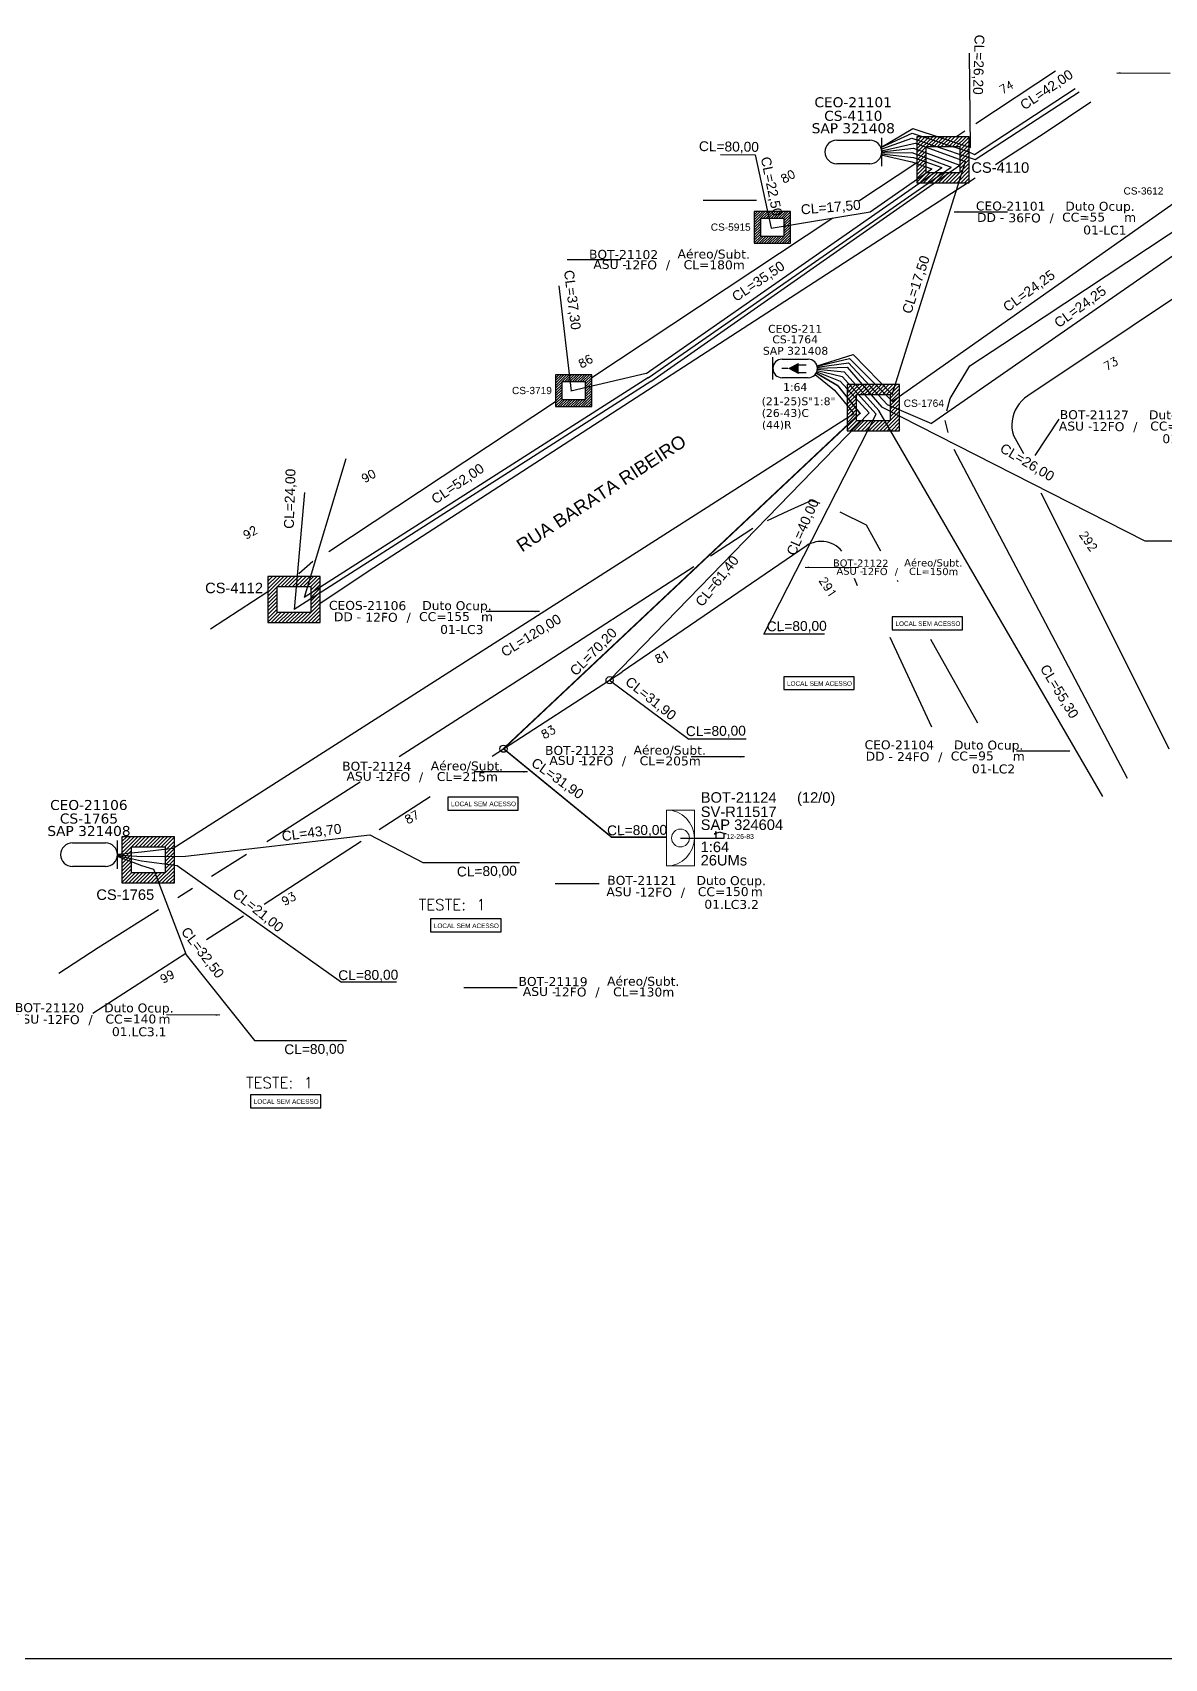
# Model space of a CAD drawing. Extents: x -89 to 1767, y 705 to 1299.
# Drawn here: x 337.9 to 611.7, y 705 to 1098.2 of the extents above; entities that cross this region are included whole.
import ezdxf
from ezdxf.enums import TextEntityAlignment as Align

# ---------------------------------------------------------------- set-up
doc = ezdxf.new("R2010")
doc.units = 0
for name, color, linetype in [('10.0-Cartográfico', 252, 'Continuous'), ('10.1-Caixas Subterrâneas', 5, 'Continuous'), ('10.3-Nome das Ruas', 252, 'Continuous'), ('20.4-CEOS', 1, 'Continuous'), ('20.5-CEO', 1, 'Continuous'), ('CAP a instalar', 1, 'Continuous'), ('label_cabos', 7, 'Continuous'), ('Legenda', 1, 'Continuous'), ('Meio Fio', 7, 'Continuous'), ('METRAGEM', 92, 'Continuous'), ('MUB', 252, 'Continuous'), ('Surveys Casinhas', 7, 'Continuous'), ('surveys legendas', 7, 'Continuous')]:
    doc.layers.add(name, color=color, linetype=linetype)
doc.layers.add("20.0-LEGENDA DOS CDO'S", color=1, linetype='Continuous', lineweight=0)
doc.layers.add('20.1-CDO_INTERIOR', color=1, linetype='Continuous', lineweight=0)
doc.layers.add('DROP DE CLIENTE', color=140, linetype='Continuous', plot=False)
doc.layers.add('EXTRA', color=50, linetype='Continuous', plot=False)
doc.styles.add('ARIAL', font='arial.ttf')
doc.styles.add('ROMANS', font='romans')
doc.styles.add('siredit', font='verdana.ttf')
doc.styles.get("Standard").update_dxf_attribs({"font": 'arial.ttf'})
doc.dimstyles.new('CC', dxfattribs={"dimtxt": 1, "dimasz": 2, "dimexe": 0.18, "dimexo": 0.0625, "dimgap": 0.09, "dimtad": 0, "dimdec": 0, "dimrnd": 1, "dimzin": 0, "dimdsep": 46, "dimtxsty": 'siredit', "dimblk": 'NONE', "dimcen": 0, "dimse1": 1, "dimse2": 1, "dimsd1": 1, "dimsd2": 1, "dimclrt": 7, "dimadec": 0, "dimazin": 0, "dimtfac": 1, "dimtdec": 0, "dimtofl": 0, "dimtmove": 0, "dimatfit": 3, "dimfxl": 0, "dimtolj": 1, "dimtzin": 0, "dimarcsym": 0})

# ---------------------------------------------------------------- blocks, each defined once
blk = doc.blocks.new('DV')
at = {"linetype": 'Continuous'}
blk.add_circle((0, 0), 0.00000275, dxfattribs=at)
blk = doc.blocks.new('*X65')
at = {"color": 0, "linetype": 'Continuous'}
for p, q in [((-1.25, 0.34099), (-0.49099, 1.1)), ((-1.25, 0.517767), (-0.667767, 1.1)), ((-1.25, 0.694544), (-0.844544, 1.1)), ((-1.25, 0.87132), (-1.02132, 1.1)), ((-1.25, 1.048097), (-1.198097, 1.1)), ((-0.789214, 0.625), (-0.314214, 1.1)), ((-0.612437, 0.625), (-0.137437, 1.1)), ((-0.43566, 0.625), (0.03934, 1.1)), ((-0.258883, 0.625), (0.216117, 1.1)), ((-0.082107, 0.625), (0.392893, 1.1)), ((0.09467, 0.625), (0.56967, 1.1)), ((0.271447, 0.625), (0.746447, 1.1)), ((0.448223, 0.625), (0.923223, 1.1)), ((0.625, 0.625), (1.1, 1.1)), ((0.801777, 0.625), (1.25, 1.073223)), ((0.8035, 0.449947), (1.25, 0.896447)), ((-1.25, 0.164214), (-0.8035, 0.610714)), ((-1.25, -0.012563), (-0.8035, 0.433937)), ((-1.25, -0.18934), (-0.8035, 0.25716)), ((-1.25, -0.366117), (-0.8035, 0.080383)), ((0.8035, 0.27317), (1.25, 0.71967)), ((0.8035, 0.096393), (1.25, 0.542893)), ((0.8035, -0.080383), (1.25, 0.366117)), ((0.8035, -0.25716), (1.25, 0.18934)), ((0.8035, -0.433937), (1.25, 0.012563)), ((-1.25, -0.542893), (-0.8035, -0.096393)), ((-1.25, -0.71967), (-0.8035, -0.27317)), ((-1.25, -0.896447), (-0.8035, -0.449947)), ((-1.25, -1.073223), (-0.801777, -0.625)), ((-1.1, -1.1), (-0.625, -0.625)), ((-0.923223, -1.1), (-0.448223, -0.625)), ((-0.746447, -1.1), (-0.271447, -0.625)), ((-0.56967, -1.1), (-0.09467, -0.625)), ((-0.392893, -1.1), (0.082107, -0.625)), ((-0.216117, -1.1), (0.258883, -0.625)), ((-0.03934, -1.1), (0.43566, -0.625)), ((0.137437, -1.1), (0.612437, -0.625)), ((0.314214, -1.1), (0.789214, -0.625)), ((0.49099, -1.1), (1.25, -0.34099)), ((0.667767, -1.1), (1.25, -0.517767)), ((0.8035, -0.610714), (1.25, -0.164214)), ((0.844544, -1.1), (1.25, -0.694544)), ((1.02132, -1.1), (1.25, -0.87132)), ((1.198097, -1.1), (1.25, -1.048097))]:
    blk.add_line(p, q, dxfattribs=at)
blk = doc.blocks.new('MANHOLE_MQ')
at = {"color": 0, "linetype": 'Continuous'}
for p, q in [((0.00000623, 0.00000569), (-0.00000627, 0.00000569)), ((-0.00000627, 0.00000569), (-0.00000627, -0.00000531)), ((0.00000623, -0.00000531), (0.00000623, 0.00000569)), ((-0.00000404, 0.00000331), (0.00000399, 0.00000331)), ((-0.00000404, -0.00000294), (-0.00000404, 0.00000331)), ((0.00000399, 0.00000331), (0.00000399, -0.00000294)), ((0.00000399, -0.00000294), (-0.00000404, -0.00000294)), ((0.00000399, -0.00000294), (0.00000399, -0.00000294)), ((-0.00000627, -0.00000531), (0.00000623, -0.00000531))]:
    blk.add_line(p, q, dxfattribs=at)
at = {"color": 0, "linetype": 'Continuous', "xscale": 5e-06, "yscale": 5e-06, "zscale": 1e-05}
blk.add_blockref('*X65', (-0.00000002, 0.00000019), dxfattribs=at)
blk = doc.blocks.new('*U83')
at = {"layer": '20.4-CEOS', "color": 7, "style": 'siredit'}
for tag, p in [('FIBRAS_SPLITTER', (0, 0)), ('FIBRAS_TOP_C', (0, -4.13)), ('RESERVA_FINAIS', (0, -5.46))]:
    blk.add_attdef(tag, p, '', height=1.01, dxfattribs=at)
for tag, p, flags in [('ID_ATIVIDADE', (0, -6.77), 3), ('FATOR', (0, -8.09), 1), ('QTDE', (0, -9.4), 1), ('FID', (0, -10.71), 1)]:
    blk.add_attdef(tag, p, '', height=1.01, dxfattribs=dict(at, flags=flags))
blk = doc.blocks.new('Teste  FTTH')
at = {"color": 0, "lineweight": 0, "style": 'ROMANS'}
for tag, p in [('TESTE', (-2.302, -0.29)), ('QTDE', (0.212, -0.29))]:
    blk.add_attdef(tag, p, '', height=0.48, dxfattribs=at)
for tag, p, flags in [('FID', (-2.227, -1.253), 1), ('FATOR', (-2.227, -2.028), 3), ('ID_ATIVIDADE', (-2.227, -2.716), 3)]:
    blk.add_attdef(tag, p, '', height=0.48, dxfattribs=dict(at, flags=flags))
blk = doc.blocks.new('LEGENDA DOS CABOS')
at = {"layer": 'EXTRA', "color": 0, "style": 'siredit'}
for tag, p in [('ID', (4.6, 0.97)), ('XX', (9.03, 0.97))]:
    blk.add_attdef(tag, text='', height=0.48, rotation=359.69, dxfattribs=at).set_placement(p, align=Align.MIDDLE_CENTER)
at = {"layer": 'Legenda', "color": 0, "style": 'siredit'}
for tag, p in [('TIPO_CABO', (1.31, 0)), ('CABO', (4.69, -0.05)), ('/', (6.81, -0.05)), ('METROS', (10.03, -0.05))]:
    blk.add_attdef(tag, text='', height=0.8, rotation=359.69, dxfattribs=at).set_placement(p, align=Align.MIDDLE_CENTER)
blk = doc.blocks.new('_None')
blk = doc.blocks.new('Inst CB DT OCUP CFOA-SM-DD-S-36')
at = {"layer": 'label_cabos', "color": 0, "style": 'siredit'}
for tag, flags, p in [('ID_ATIVIDADE', 3, (1.31, 2.67)), ('FATOR', 1, (11.56, 2.55))]:
    blk.add_attdef(tag, text='', height=1, rotation=359.69, dxfattribs=dict(at, flags=flags)).set_placement(p, align=Align.MIDDLE_CENTER)
for tag, p in [('TIPO_CABO', (1.11, 0)), ('DESTINO_CABO', (3.13, 1.26)), ('CABO', (4.69, -0.05)), ('/', (7.71, -0.05)), ('LANCE', (10.41, 0.02)), ('TIPO_CABO', (13.11, 1.24)), ('UND', (16.46, 0)), ('FID', (13.65, -1.41))]:
    blk.add_attdef(tag, text='', height=1, rotation=359.69, dxfattribs=at).set_placement(p, align=Align.MIDDLE_CENTER)
blk.add_attdef('QTDE', (11.93, -0.45), '', height=1, rotation=359.69, dxfattribs=at)
blk = doc.blocks.new('Inst CB DT OCUP CFOA-SM-DD-G-24')
at = {"layer": 'label_cabos', "color": 0, "style": 'siredit'}
for tag, flags, p in [('ID_ATIVIDADE', 3, (1.31, 2.67)), ('FATOR', 1, (11.56, 2.55))]:
    blk.add_attdef(tag, text='', height=1, rotation=359.69, dxfattribs=dict(at, flags=flags)).set_placement(p, align=Align.MIDDLE_CENTER)
for tag, p in [('TIPO_CABO', (1.11, 0)), ('DESTINO_CABO', (3.13, 1.26)), ('CABO', (4.69, -0.05)), ('/', (7.71, -0.05)), ('LANCE', (10.41, 0.02)), ('TIPO_CABO', (13.11, 1.24)), ('UND', (16.46, 0)), ('FID', (13.65, -1.41))]:
    blk.add_attdef(tag, text='', height=1, rotation=359.69, dxfattribs=at).set_placement(p, align=Align.MIDDLE_CENTER)
blk.add_attdef('QTDE', (11.93, -0.45), '', height=1, rotation=359.69, dxfattribs=at)
blk = doc.blocks.new('Inst CB DT OCUP CFOA-SM-ASU-120-S-12')
at = {"layer": 'label_cabos', "color": 0, "style": 'siredit'}
for tag, flags, p in [('ID_ATIVIDADE', 3, (1.31, 2.67)), ('FATOR', 1, (11.56, 2.55))]:
    blk.add_attdef(tag, text='', height=1, rotation=359.69, dxfattribs=dict(at, flags=flags)).set_placement(p, align=Align.MIDDLE_CENTER)
for tag, p in [('TIPO_CABO', (1.26, 0)), ('DESTINO_CABO', (3.13, 1.26)), ('CABO', (4.69, -0.05)), ('/', (7.71, -0.05)), ('LANCE', (10.91, 0)), ('TIPO_CABO', (13.11, 1.24)), ('UND', (15.96, 0)), ('FID', (13.15, -1.41))]:
    blk.add_attdef(tag, text='', height=1, rotation=359.69, dxfattribs=at).set_placement(p, align=Align.MIDDLE_CENTER)
blk.add_attdef('QTDE', (12.43, -0.47), '', height=1, rotation=359.69, dxfattribs=at)
blk = doc.blocks.new('Inst CB DT OCUP CFOA-SM-DD-S-12')
at = {"layer": 'label_cabos', "color": 0, "style": 'siredit'}
for tag, flags, p in [('ID_ATIVIDADE', 3, (1.31, 2.67)), ('FATOR', 1, (11.56, 2.55))]:
    blk.add_attdef(tag, text='', height=1, rotation=359.69, dxfattribs=dict(at, flags=flags)).set_placement(p, align=Align.MIDDLE_CENTER)
for tag, p in [('TIPO_CABO', (1.11, 0)), ('DESTINO_CABO', (3.13, 1.26)), ('CABO', (4.69, -0.05)), ('/', (7.71, -0.05)), ('LANCE', (10.41, 0.02)), ('TIPO_CABO', (13.11, 1.24)), ('UND', (16.46, 0)), ('FID', (13.65, -1.41))]:
    blk.add_attdef(tag, text='', height=1, rotation=359.69, dxfattribs=at).set_placement(p, align=Align.MIDDLE_CENTER)
blk.add_attdef('QTDE', (11.93, -0.45), '', height=1, rotation=359.69, dxfattribs=at)
blk = doc.blocks.new('SURVEY_SURVEY')
for p, q in [((0, 0.0000152), (-0.0000151, 0.0000108)), ((-0.0000151, 0.0000108), (-0.0000104, 0.0000108)), ((-0.0000103, 0), (-0.0000103, 0.0000108)), ((0.0000103, 0), (-0.0000103, 0)), ((0, 0.0000152), (0.0000151, 0.0000108)), ((0.0000101, 0.0000159), (0.0000117, 0.0000159)), ((0.0000101, 0.0000123), (0.0000101, 0.0000159)), ((0.0000151, 0.0000108), (0.0000103, 0.0000108)), ((0.0000103, 0.0000108), (0.0000103, 0)), ((0.0000117, 0.0000159), (0.0000117, 0.0000119))]:
    blk.add_line(p, q)

msp = doc.modelspace()

# ---------------------------------------------------------------- linework, layer by layer
msp.add_lwpolyline([(-89.32, 705.02), (749.25, 705.02), (749.25, 1299.02), (-89.32, 1299.02), (-89.32, 705.02)])
at = {"layer": '10.0-Cartográfico'}
for points in [[(566.07, 1076.2), (585.35, 1088.96)], [(593.96, 1081.32), (582.65, 1073.79), (570.88, 1066.17)], [(561.23, 1073), (563.42, 1074.45)], [(537.8, 1057.5), (551.83, 1066.78)], [(565.95, 1062.98), (419.07, 967.86), (407.18, 959.89)], [(572.66, 1022.84), (622.61, 1055.91)], [(473.18, 1014.75), (531.54, 1053.36)], [(629.13, 1044.06), (578.67, 1010.34), (577.91, 1009.76), (577.2, 1009.15), (576.6, 1008.42), (576.08, 1007.67), (575.63, 1006.89), (575.27, 1006.03), (575.03, 1005.17), (574.86, 1004.27), (574.81, 1003.39), (574.85, 1002.5), (575.01, 1001.61), (575.24, 1000.72), (577.61, 996.38)], [(559.11, 1006.7), (559.89, 1009.72), (564.67, 1017.58), (572.66, 1022.84)], [(409.61, 972.7), (464.43, 1008.97)], [(559.44, 1001.45), (558.72, 1004.41)], [(560.03, 999.04), (560, 999.17)], [(602.82, 917.77), (560.9, 997.39)], [(581.8, 986.92), (604.45, 941.63), (612.8, 924.99)], [(515.68, 980.16), (520.74, 982.57), (526.3, 985.07), (528.36, 984.36)], [(530.59, 983.6), (530.6, 983.6)], [(533.2, 982.3), (539.55, 979.13), (543.07, 972.88)], [(539.55, 979.13), (543.07, 972.88)], [(533.67, 972.81), (533.26, 973.27), (532.79, 973.69), (532.29, 974.06), (531.76, 974.39), (531.17, 974.65), (530.55, 974.87), (529.92, 975.03), (529.3, 975.11), (528.65, 975.13), (528, 975.1), (527.36, 975), (526.74, 974.82), (526.12, 974.62), (525.57, 974.35), (525.02, 974), (480.57, 943.56), (480.44, 943.45), (449.06, 923.09)], [(501.88, 971.67), (512.12, 978.33)], [(402.34, 967.35), (405.75, 970.34)], [(406.22, 970.46), (406.33, 970.53)], [(426.62, 923.09), (458.32, 943.4), (497.91, 969.1)], [(537.5, 964.41), (536.76, 966.13)], [(547.08, 965.76), (547.24, 965.48)], [(547.24, 965.48), (547.24, 965.48)], [(380.92, 953.99), (394.84, 963.05)], [(555.47, 930.23), (545.38, 951.88)], [(545.38, 951.88), (545.38, 951.88)], [(555.11, 951.52), (566.52, 931.29)], [(394.57, 902.57), (395.23, 902.98), (417.15, 917.02)], [(434.06, 913.36), (421.73, 905.36)], [(417.41, 902.56), (393.97, 887.35)], [(381.21, 894.16), (389.68, 899.49)], [(373.04, 889.02), (376.58, 891.25)], [(344.24, 870.77), (353.78, 876.91), (368.41, 886.11)], [(388.93, 884.54), (380.01, 878.76)], [(374.97, 875.51), (352.5, 860.96)]]:
    msp.add_lwpolyline(points, dxfattribs=at)
at = {"layer": '20.1-CDO_INTERIOR', "color": 1, "lineweight": 18}
msp.add_lwpolyline([(498.01, 896.67), (498.02, 910.16), (491.28, 910.17), (491.27, 896.67)], close=True, dxfattribs=at)
msp.add_circle((494.65, 903.42), 2.16, dxfattribs=at)
msp.add_arc((491.27, 903.42), 6.75, 269.9724, 89.9724, dxfattribs=at)
at = {"layer": '20.4-CEOS', "color": 5}
for p, q in [((519.25, 1019.21), (525.54, 1019.21)), ((525.54, 1014.72), (519.25, 1014.72))]:
    msp.add_line(p, q, dxfattribs=at)
for points in [[(517.01, 1014.26), (517.01, 1019.67)], [(520.66, 1016.96), (519.15, 1016.96)], [(523.14, 1017.85), (525.05, 1017.85)], [(523.14, 1015.99), (525.05, 1015.99)]]:
    msp.add_lwpolyline(points, dxfattribs=at)
msp.add_lwpolyline([(520.66, 1016.96, 0, 2.77, 0), (523.26, 1016.96, 2.77, 2.77, 0)], format="xyseb", dxfattribs=at)
for centre, start, end in [((519.25, 1016.96), 90, 270), ((525.54, 1016.96), 270, 90)]:
    msp.add_arc(centre, 2.24, start, end, dxfattribs=at)
at = {"layer": '20.5-CEO', "color": 7}
for p, q in [((532.45, 1072.17), (540.47, 1072.17)), ((540.47, 1066.45), (532.45, 1066.45)), ((347.55, 902.24), (355.57, 902.24)), ((355.57, 896.52), (347.55, 896.52))]:
    msp.add_line(p, q, dxfattribs=at)
for points in [[(543.33, 1065.86), (543.33, 1072.76)], [(358.43, 895.93), (358.43, 902.83)]]:
    msp.add_lwpolyline(points, dxfattribs=at)
for centre, start, end in [((532.45, 1069.31), 90, 270), ((540.47, 1069.31), 270, 90), ((347.55, 899.38), 90, 270), ((355.57, 899.38), 270, 90)]:
    msp.add_arc(centre, 2.86, start, end, dxfattribs=at)
at = {"layer": 'CAP a instalar', "color": 7, "ltscale": 5}
for points in [[(564.83, 1070.36), (564.59, 1093.19)], [(564, 1068.15), (565.95, 1067.49), (591.1, 1083.86)], [(564.43, 1069.32), (565.8, 1068.72), (590.17, 1084.69)], [(543.12, 1070.39), (550.9, 1074.95)], [(543.12, 1070.39), (550.73, 1073.84)], [(550.73, 1073.84), (564.43, 1069.32)], [(550.9, 1074.95), (564.83, 1070.36)], [(543.24, 1070.01), (550.62, 1072.67)], [(543.31, 1069.6), (551.44, 1071.41)], [(543.33, 1069.36), (551.01, 1070.24)], [(550.62, 1072.67), (564, 1068.15)], [(551.01, 1070.24), (562.25, 1066.12)], [(551.44, 1071.41), (563.58, 1066.98)], [(486.86, 1014.69), (560.16, 1065.67)], [(487.5, 1013.77), (562.25, 1066.12)], [(536.44, 1020.3), (545.84, 1010.64), (563.58, 1066.98)], [(543.32, 1069.12), (550.65, 1069.17)], [(550.65, 1069.17), (560.16, 1065.67)], [(527.69, 1017.62), (536.44, 1020.3)], [(486.94, 1014.75), (403.64, 961.54)], [(527.27, 1015.53), (531.91, 1011.68)], [(527.78, 1016.75), (534.23, 1016.13)], [(527.79, 1017.03), (534.97, 1017.24)], [(534.23, 1016.13), (542.66, 1006.77)], [(534.97, 1017.24), (543.36, 1007.63)], [(487.52, 1013.79), (401.21, 958.71)], [(531.91, 1011.68), (536.63, 1006.04)], [(532.33, 1011.28), (532.33, 1011.28)], [(596.86, 913.47), (542.66, 1006.77)], [(635.02, 975.22), (607.1, 975.22), (543.36, 1007.63)], [(371.95, 900.94), (536.63, 1006.04)], [(413.67, 995.12), (403.64, 961.54), (403.64, 961.54)], [(403.67, 987), (401.21, 958.71)], [(364.27, 900.08), (371.95, 900.94)], [(374.91, 899.04), (419.52, 904.17), (432.36, 897.52), (432.36, 897.52), (432.36, 897.52)], [(358.41, 899.05), (364.27, 896.75)], [(358.43, 899.51), (364.27, 900.08)], [(358.43, 899.36), (364.27, 898.97)], [(364.27, 898.97), (374.91, 899.04)], [(364.27, 896.75), (367.19, 895.86)], [(432.36, 897.52), (455.68, 897.52)], [(367.19, 895.86), (375.09, 875.17), (391.64, 854.46)], [(391.64, 854.46), (413.9, 854.46)]]:
    msp.add_lwpolyline(points, dxfattribs=at)
at = {"layer": 'CAP a instalar', "color": 251, "ltscale": 5}
for points in [[(486.36, 1015.72), (486.36, 1015.72), (557.91, 1065.56)], [(504.33, 1068.67), (512.76, 1068.65), (516.62, 1050.92), (540.56, 1054.84)], [(543.24, 1068.61), (550.66, 1066.91)], [(543.29, 1068.85), (551.04, 1067.98)], [(550.66, 1066.91), (555.46, 1065.23)], [(551.04, 1067.98), (557.91, 1065.56)], [(540.56, 1054.84), (555.46, 1065.23)], [(556.77, 1064.76), (556.8, 1064.75)], [(618.19, 1059.83), (545.94, 1008.95)], [(624.5, 1051.58), (555.42, 1003.64)], [(465.24, 1036.95), (468.17, 1011.47)], [(527.73, 1017.48), (535.58, 1019.34)], [(527.76, 1017.28), (535.29, 1018.35)], [(535.29, 1018.35), (544.68, 1008.26)], [(535.58, 1019.34), (545.94, 1008.95)], [(535.58, 1019.34), (535.58, 1019.34)], [(486.36, 1015.72), (468.16, 1011.47)], [(527.63, 1016.14), (533.29, 1013.9)], [(527.73, 1016.45), (533.8, 1015.01)], [(533.8, 1015.01), (541.97, 1005.9)], [(540.27, 1006.26), (533.29, 1013.9)], [(544.68, 1008.26), (555.42, 1003.64)], [(540.27, 1006.26), (477.52, 941.56), (496.65, 927.34)], [(514.83, 952.68), (541.97, 1005.9)], [(529.46, 952.68), (514.83, 952.68)], [(510.55, 927.34), (496.65, 927.34)], [(358.43, 899.2), (364.27, 897.86)], [(364.27, 897.86), (372.93, 896.8)], [(372.93, 896.8), (412.64, 868.57), (412.64, 868.57)], [(425.93, 868.57), (412.64, 868.57)]]:
    msp.add_lwpolyline(points, dxfattribs=at)
at = {"layer": 'CAP a instalar', "color": 5, "ltscale": 5}
msp.add_lwpolyline([(520.46, 1018.58), (520.46, 1018.58)], dxfattribs=at)
at = {"layer": 'CAP a instalar', "color": 1, "ltscale": 5}
msp.add_lwpolyline([(527.48, 1015.84, 0.381, 0.381, 0), (532.73, 1012.79, 0.381, 0.381, 0), (538.08, 1006.12, 0.381, 0.381, 0), (451.84, 925.01, 0.381, 0.381, 0), (478, 903.61, 0.381, 0.381, 0), (491.28, 903.61, 0.381, 0.381, 0)], format="xyseb", dxfattribs=at)
at = {"layer": 'CAP a instalar', "ltscale": 5}
msp.add_lwpolyline([(545.36, 1007.62), (545.36, 1007.62)], dxfattribs=at)
at = {"layer": 'DROP DE CLIENTE'}
msp.add_lwpolyline([(494.65, 903.42), (503.61, 903.42)], dxfattribs=at)
at = {"layer": 'Meio Fio', "color": 3}
for points in [[(562.91, 956.91), (545.87, 956.91), (545.87, 953.76), (562.91, 953.76)], [(536.67, 942.43), (519.63, 942.43), (519.63, 939.29), (536.67, 939.29)], [(455.4, 913.33), (438.36, 913.33), (438.36, 910.18), (455.4, 910.18)], [(451.25, 883.85), (434.21, 883.85), (434.21, 880.7), (451.25, 880.7)], [(407.67, 841.35), (390.63, 841.35), (390.63, 838.2), (407.67, 838.2)]]:
    msp.add_lwpolyline(points, close=True, dxfattribs=at)

# ---------------------------------------------------------------- block references
at = {"color": 0, "lineweight": 0}
ref = msp.add_blockref('Inst CB DT OCUP CFOA-SM-DD-S-36', (567.75, 1053.48), dxfattribs=dict(at, xscale=2.166616672915886, yscale=2.166616672915886, zscale=2.166616672915886))
ref.add_attrib('DESTINO_CABO', 'CEO-21101', dxfattribs={"layer": 'label_cabos', "color": 0, "height": 2.167, "rotation": 359.69, "style": 'siredit'}).set_placement((574.53, 1056.22), align=Align.MIDDLE_CENTER)
ref.add_attrib('TIPO_CABO', 'Duto Ocup.', dxfattribs={"layer": 'label_cabos', "color": 0, "height": 2.167, "rotation": 359.69, "style": 'siredit'}).set_placement((596.15, 1056.18), align=Align.MIDDLE_CENTER)
ref.add_attrib('/', '/', dxfattribs={"layer": 'label_cabos', "color": 0, "height": 2.17, "rotation": 359.69, "style": 'siredit'}).set_placement((584.46, 1053.37), align=Align.MIDDLE_CENTER)
ref.add_attrib('FID', '01-LC1', dxfattribs={"layer": 'label_cabos', "color": 0, "height": 2.167, "rotation": 359.69, "style": 'siredit'}).set_placement((597.32, 1050.42), align=Align.MIDDLE_CENTER)
ref.add_attrib('LANCE', 'CC=', dxfattribs={"layer": 'label_cabos', "color": 0, "height": 2.167, "rotation": 359.69, "style": 'siredit'}).set_placement((590.3, 1053.53), align=Align.MIDDLE_CENTER)
ref.add_attrib('UND', 'm', dxfattribs={"layer": 'label_cabos', "color": 0, "height": 2.17, "rotation": 359.69, "style": 'siredit'}).set_placement((603.42, 1053.48), align=Align.MIDDLE_CENTER)
ref.add_attrib('CABO', '36FO', dxfattribs={"layer": 'label_cabos', "color": 0, "height": 2.167, "rotation": 359.69, "style": 'siredit'}).set_placement((577.9, 1053.37), align=Align.MIDDLE_CENTER)
ref.add_attrib('TIPO_CABO', 'DD - ', dxfattribs={"layer": 'label_cabos', "color": 0, "height": 2.167, "rotation": 359.69, "style": 'siredit'}).set_placement((570.16, 1053.47), align=Align.MIDDLE_CENTER)
ref.add_attrib('QTDE', '55', (593.6, 1052.5), dxfattribs={"layer": 'label_cabos', "color": 0, "height": 2.167, "rotation": 359.69, "style": 'siredit'})
ref = msp.add_blockref('Inst CB DT OCUP CFOA-SM-DD-S-12', (412.18, 956.91), dxfattribs=dict(at, xscale=2.166616672915886, yscale=2.166616672915886, zscale=2.166616672915886))
ref.add_attrib('DESTINO_CABO', 'CEOS-21106', dxfattribs={"layer": 'label_cabos', "color": 0, "height": 2.167, "rotation": 359.69, "style": 'siredit'}).set_placement((418.97, 959.64), align=Align.MIDDLE_CENTER)
ref.add_attrib('TIPO_CABO', 'Duto Ocup.', dxfattribs={"layer": 'label_cabos', "color": 0, "height": 2.167, "rotation": 359.69, "style": 'siredit'}).set_placement((440.58, 959.6), align=Align.MIDDLE_CENTER)
ref.add_attrib('/', '/', dxfattribs={"layer": 'label_cabos', "color": 0, "height": 2.17, "rotation": 359.69, "style": 'siredit'}).set_placement((428.9, 956.79), align=Align.MIDDLE_CENTER)
ref.add_attrib('FID', '01-LC3', dxfattribs={"layer": 'label_cabos', "color": 0, "height": 2.167, "rotation": 359.69, "style": 'siredit'}).set_placement((441.75, 953.84), align=Align.MIDDLE_CENTER)
ref.add_attrib('LANCE', 'CC=', dxfattribs={"layer": 'label_cabos', "color": 0, "height": 2.167, "rotation": 359.69, "style": 'siredit'}).set_placement((434.74, 956.95), align=Align.MIDDLE_CENTER)
ref.add_attrib('UND', 'm', dxfattribs={"layer": 'label_cabos', "color": 0, "height": 2.17, "rotation": 359.69, "style": 'siredit'}).set_placement((447.85, 956.91), align=Align.MIDDLE_CENTER)
ref.add_attrib('CABO', '12FO', dxfattribs={"layer": 'label_cabos', "color": 0, "height": 2.167, "rotation": 359.69, "style": 'siredit'}).set_placement((422.33, 956.79), align=Align.MIDDLE_CENTER)
ref.add_attrib('TIPO_CABO', 'DD - ', dxfattribs={"layer": 'label_cabos', "color": 0, "height": 2.167, "rotation": 359.69, "style": 'siredit'}).set_placement((414.59, 956.9), align=Align.MIDDLE_CENTER)
ref.add_attrib('QTDE', '155', (438.03, 955.92), dxfattribs={"layer": 'label_cabos', "color": 0, "height": 2.167, "rotation": 359.69, "style": 'siredit'})
at = {"layer": '10.0-Cartográfico', "xscale": 317460.3174603175, "yscale": 317460.3174603175, "zscale": 317460.3174603175}
for p in [(477.52, 941.56), (451.84, 925.01)]:
    msp.add_blockref('DV', p, dxfattribs=at)
at = {"layer": '10.1-Caixas Subterrâneas', "color": 30, "rotation": 180.0000000000632}
for p, xscale, yscale, zscale in [((558.15, 1067.61), 1015198.585114788, 1015198.585114788, 1015198.585114788), ((516.87, 1051.22), 699519.7541103048, 699519.7541103048, 699519.7541103048), ((468.79, 1011.72), 699519.7541103048, 699519.7541103048, 699519.7541103048), ((541.28, 1007.69), 1015198.585114788, 1015198.585114788, 1015198.585114788), ((401.16, 961.27), 1015198.585114788, 1015198.585114788, 1015198.585114788), ((365.86, 898.33), 1015198.585114788, 1015198.585114788, 1015198.585114788)]:
    msp.add_blockref('MANHOLE_MQ', p, dxfattribs=dict(at, xscale=xscale, yscale=yscale, zscale=zscale))
at = {"layer": "20.0-LEGENDA DOS CDO'S", "lineweight": 0, "rotation": 0.004078562105398156}
for p, xscale, yscale, zscale in [((444.11, 887.57), 5.557142857142828, 5.557142857142828, 5.557142857142828), ((402.32, 844.52), 5.557142857142829, 5.557142857142829, 5.557142857142829)]:
    msp.add_blockref('Teste  FTTH', p, dxfattribs=dict(at, xscale=xscale, yscale=yscale, zscale=zscale)).add_auto_attribs({'TESTE': 'TESTE:', 'QTDE': '1'})
at = {"layer": '20.4-CEOS', "color": 0, "lineweight": 0}
ref = msp.add_blockref('*U83', (514.3, 1008.07), dxfattribs=dict(at, xscale=1.882116481195028, yscale=1.882116481195028, zscale=1.882116481195028))
ref.add_attrib('FIBRAS_SPLITTER', '(21-25)S"1:8"', (514.3, 1008.07), dxfattribs={"color": 7, "height": 1.9003, "style": 'siredit'})
ref.add_attrib('FIBRAS_TOP_C', '(26-43)C', (514.32, 1005.24), dxfattribs={"color": 7, "height": 1.9, "style": 'siredit'})
ref.add_attrib('RESERVA_FINAIS', '(44)R', (514.36, 1002.39), dxfattribs={"color": 7, "height": 1.9, "style": 'siredit'})
at = {"layer": 'label_cabos', "color": 0, "lineweight": 0}
ref = msp.add_blockref('LEGENDA DOS CABOS', (471.7, 1040.99), dxfattribs=dict(at, xscale=2.166618834961966, yscale=2.166618834961966, zscale=2.166618834961966))
ref.add_attrib('ID', 'BOT-21102', dxfattribs={"color": 0, "height": 2.167, "rotation": 359.69, "style": 'siredit'}).set_placement((480.89, 1044.52), align=Align.MIDDLE_CENTER)
ref.add_attrib('CABO', '12FO', dxfattribs={"color": 0, "height": 2.167, "rotation": 359.69, "style": 'siredit'}).set_placement((485.06, 1042.02), align=Align.MIDDLE_CENTER)
ref.add_attrib('METROS', 'CL=180m', dxfattribs={"color": 0, "height": 2.167, "rotation": 359.69, "style": 'siredit'}).set_placement((502.81, 1042.02), align=Align.MIDDLE_CENTER)
ref.add_attrib('XX', 'Aéreo/Subt.', dxfattribs={"color": 0, "height": 2.1666, "rotation": 359.69, "style": 'siredit'}).set_placement((502.7, 1044.62), align=Align.MIDDLE_CENTER)
ref.add_attrib('/', '/', dxfattribs={"color": 0, "height": 2.17, "rotation": 359.69, "style": 'siredit'}).set_placement((491.62, 1042.02), align=Align.MIDDLE_CENTER)
ref.add_attrib('TIPO_CABO', 'ASU -', dxfattribs={"color": 0, "height": 2.167, "rotation": 359.69, "style": 'siredit'}).set_placement((477.64, 1042.12), align=Align.MIDDLE_CENTER)
ref = msp.add_blockref('Inst CB DT OCUP CFOA-SM-ASU-120-S-12', (587.98, 1003.02), dxfattribs=dict(at, xscale=2.166616672915886, yscale=2.166616672915886, zscale=2.166616672915886))
ref.add_attrib('DESTINO_CABO', 'BOT-21127', dxfattribs={"color": 0, "height": 2.167, "rotation": 359.69, "style": 'siredit'}).set_placement((594.77, 1005.75), align=Align.MIDDLE_CENTER)
ref.add_attrib('CABO', '12FO', dxfattribs={"color": 0, "height": 2.167, "rotation": 359.69, "style": 'siredit'}).set_placement((598.13, 1002.9), align=Align.MIDDLE_CENTER)
ref.add_attrib('TIPO_CABO', 'Duto Ocup.', dxfattribs={"color": 0, "height": 2.167, "rotation": 359.69, "style": 'siredit'}).set_placement((616.38, 1005.71), align=Align.MIDDLE_CENTER)
ref.add_attrib('/', '/', dxfattribs={"color": 0, "height": 2.17, "rotation": 359.69, "style": 'siredit'}).set_placement((604.69, 1002.9), align=Align.MIDDLE_CENTER)
ref.add_attrib('TIPO_CABO', 'ASU - ', dxfattribs={"color": 0, "height": 2.167, "rotation": 359.69, "style": 'siredit'}).set_placement((590.72, 1003.01), align=Align.MIDDLE_CENTER)
ref.add_attrib('FID', '01-LC4', dxfattribs={"color": 0, "height": 2.167, "rotation": 359.69, "style": 'siredit'}).set_placement((616.47, 999.95), align=Align.MIDDLE_CENTER)
ref.add_attrib('LANCE', 'CC=', dxfattribs={"color": 0, "height": 2.167, "rotation": 359.69, "style": 'siredit'}).set_placement((611.62, 1003.02), align=Align.MIDDLE_CENTER)
ref.add_attrib('QTDE', '140', (614.91, 1001.99), dxfattribs={"color": 0, "height": 2.167, "rotation": 359.69, "style": 'siredit'})
ref.add_attrib('UND', 'm', dxfattribs={"color": 0, "height": 2.17, "rotation": 359.69, "style": 'siredit'}).set_placement((622.57, 1003.02), align=Align.MIDDLE_CENTER)
ref = msp.add_blockref('LEGENDA DOS CABOS', (530.87, 967.04), dxfattribs=dict(at, xscale=1.743117940660172, yscale=1.743117940660172, zscale=1.743117940660172))
ref.add_attrib('ID', 'BOT-21122', dxfattribs={"color": 0, "height": 1.743, "rotation": 359.69, "style": 'siredit'}).set_placement((538.26, 969.88), align=Align.MIDDLE_CENTER)
ref.add_attrib('CABO', '12FO', dxfattribs={"color": 0, "height": 1.743, "rotation": 359.69, "style": 'siredit'}).set_placement((541.61, 967.87), align=Align.MIDDLE_CENTER)
ref.add_attrib('METROS', 'CL=150m', dxfattribs={"color": 0, "height": 1.743, "rotation": 359.69, "style": 'siredit'}).set_placement((555.9, 967.87), align=Align.MIDDLE_CENTER)
ref.add_attrib('XX', 'Aéreo/Subt.', dxfattribs={"color": 0, "height": 1.7431, "rotation": 359.69, "style": 'siredit'}).set_placement((555.81, 969.95), align=Align.MIDDLE_CENTER)
ref.add_attrib('/', '/', dxfattribs={"color": 0, "height": 1.74, "rotation": 359.69, "style": 'siredit'}).set_placement((546.89, 967.87), align=Align.MIDDLE_CENTER)
ref.add_attrib('TIPO_CABO', 'ASU -', dxfattribs={"color": 0, "height": 1.743, "rotation": 359.69, "style": 'siredit'}).set_placement((535.65, 967.95), align=Align.MIDDLE_CENTER)
ref = msp.add_blockref('LEGENDA DOS CABOS', (461.06, 921.04), dxfattribs=dict(at, xscale=2.166618834961966, yscale=2.166618834961966, zscale=2.166618834961966))
ref.add_attrib('ID', 'BOT-21123', dxfattribs={"color": 0, "height": 2.167, "rotation": 359.69, "style": 'siredit'}).set_placement((470.25, 924.57), align=Align.MIDDLE_CENTER)
ref.add_attrib('CABO', '12FO', dxfattribs={"color": 0, "height": 2.167, "rotation": 359.69, "style": 'siredit'}).set_placement((474.41, 922.07), align=Align.MIDDLE_CENTER)
ref.add_attrib('METROS', 'CL=205m', dxfattribs={"color": 0, "height": 2.167, "rotation": 359.69, "style": 'siredit'}).set_placement((492.17, 922.07), align=Align.MIDDLE_CENTER)
ref.add_attrib('XX', 'Aéreo/Subt.', dxfattribs={"color": 0, "height": 2.1666, "rotation": 359.69, "style": 'siredit'}).set_placement((492.06, 924.66), align=Align.MIDDLE_CENTER)
ref.add_attrib('/', '/', dxfattribs={"color": 0, "height": 2.17, "rotation": 359.69, "style": 'siredit'}).set_placement((480.97, 922.07), align=Align.MIDDLE_CENTER)
ref.add_attrib('TIPO_CABO', 'ASU -', dxfattribs={"color": 0, "height": 2.167, "rotation": 359.69, "style": 'siredit'}).set_placement((467, 922.17), align=Align.MIDDLE_CENTER)
ref = msp.add_blockref('Inst CB DT OCUP CFOA-SM-DD-G-24', (540.81, 923.19), dxfattribs=dict(at, xscale=2.166616672915886, yscale=2.166616672915886, zscale=2.166616672915886))
ref.add_attrib('DESTINO_CABO', 'CEO-21104', dxfattribs={"color": 0, "height": 2.167, "rotation": 359.69, "style": 'siredit'}).set_placement((547.6, 925.93), align=Align.MIDDLE_CENTER)
ref.add_attrib('TIPO_CABO', 'Duto Ocup.', dxfattribs={"color": 0, "height": 2.167, "rotation": 359.69, "style": 'siredit'}).set_placement((569.21, 925.89), align=Align.MIDDLE_CENTER)
ref.add_attrib('/', '/', dxfattribs={"color": 0, "height": 2.17, "rotation": 359.69, "style": 'siredit'}).set_placement((557.52, 923.08), align=Align.MIDDLE_CENTER)
ref.add_attrib('FID', '01-LC2', dxfattribs={"color": 0, "height": 2.167, "rotation": 359.69, "style": 'siredit'}).set_placement((570.38, 920.13), align=Align.MIDDLE_CENTER)
ref.add_attrib('LANCE', 'CC=', dxfattribs={"color": 0, "height": 2.167, "rotation": 359.69, "style": 'siredit'}).set_placement((563.36, 923.24), align=Align.MIDDLE_CENTER)
ref.add_attrib('UND', 'm', dxfattribs={"color": 0, "height": 2.17, "rotation": 359.69, "style": 'siredit'}).set_placement((576.48, 923.2), align=Align.MIDDLE_CENTER)
ref.add_attrib('CABO', '24FO', dxfattribs={"color": 0, "height": 2.167, "rotation": 359.69, "style": 'siredit'}).set_placement((550.96, 923.08), align=Align.MIDDLE_CENTER)
ref.add_attrib('TIPO_CABO', 'DD - ', dxfattribs={"color": 0, "height": 2.167, "rotation": 359.69, "style": 'siredit'}).set_placement((543.22, 923.18), align=Align.MIDDLE_CENTER)
ref.add_attrib('QTDE', '95', (566.66, 922.21), dxfattribs={"color": 0, "height": 2.167, "rotation": 359.69, "style": 'siredit'})
ref = msp.add_blockref('LEGENDA DOS CABOS', (411.99, 917.22), dxfattribs=dict(at, xscale=2.166616672915886, yscale=2.166616672915886, zscale=2.166618834961966))
ref.add_attrib('ID', 'BOT-21124', dxfattribs={"color": 0, "height": 2.167, "rotation": 359.69, "style": 'siredit'}).set_placement((421.17, 920.75), align=Align.MIDDLE_CENTER)
ref.add_attrib('CABO', '12FO', dxfattribs={"color": 0, "height": 2.167, "rotation": 359.69, "style": 'siredit'}).set_placement((425.34, 918.25), align=Align.MIDDLE_CENTER)
ref.add_attrib('METROS', 'CL=215m', dxfattribs={"color": 0, "height": 2.167, "rotation": 359.69, "style": 'siredit'}).set_placement((443.1, 918.25), align=Align.MIDDLE_CENTER)
ref.add_attrib('XX', 'Aéreo/Subt.', dxfattribs={"color": 0, "height": 2.1666, "rotation": 359.69, "style": 'siredit'}).set_placement((442.99, 920.85), align=Align.MIDDLE_CENTER)
ref.add_attrib('/', '/', dxfattribs={"color": 0, "height": 2.17, "rotation": 359.69, "style": 'siredit'}).set_placement((431.9, 918.25), align=Align.MIDDLE_CENTER)
ref.add_attrib('TIPO_CABO', 'ASU -', dxfattribs={"color": 0, "height": 2.167, "rotation": 359.69, "style": 'siredit'}).set_placement((417.92, 918.35), align=Align.MIDDLE_CENTER)
ref = msp.add_blockref('Inst CB DT OCUP CFOA-SM-ASU-120-S-12', (478.53, 890.43), dxfattribs=dict(at, xscale=2.166616672915886, yscale=2.166616672915886, zscale=2.166616672915886))
ref.add_attrib('DESTINO_CABO', 'BOT-21121', dxfattribs={"color": 0, "height": 2.167, "rotation": 359.69, "style": 'siredit'}).set_placement((485.31, 893.16), align=Align.MIDDLE_CENTER)
ref.add_attrib('CABO', '12FO', dxfattribs={"color": 0, "height": 2.167, "rotation": 359.69, "style": 'siredit'}).set_placement((488.68, 890.31), align=Align.MIDDLE_CENTER)
ref.add_attrib('TIPO_CABO', 'Duto Ocup.', dxfattribs={"color": 0, "height": 2.167, "rotation": 359.69, "style": 'siredit'}).set_placement((506.93, 893.12), align=Align.MIDDLE_CENTER)
ref.add_attrib('/', '/', dxfattribs={"color": 0, "height": 2.17, "rotation": 359.69, "style": 'siredit'}).set_placement((495.24, 890.31), align=Align.MIDDLE_CENTER)
ref.add_attrib('TIPO_CABO', 'ASU - ', dxfattribs={"color": 0, "height": 2.167, "rotation": 359.69, "style": 'siredit'}).set_placement((481.26, 890.42), align=Align.MIDDLE_CENTER)
ref.add_attrib('FID', '01.LC3.2', dxfattribs={"color": 0, "height": 2.167, "rotation": 359.69, "style": 'siredit'}).set_placement((507.02, 887.36), align=Align.MIDDLE_CENTER)
ref.add_attrib('LANCE', 'CC=', dxfattribs={"color": 0, "height": 2.167, "rotation": 359.69, "style": 'siredit'}).set_placement((502.17, 890.43), align=Align.MIDDLE_CENTER)
ref.add_attrib('QTDE', '150', (505.46, 889.4), dxfattribs={"color": 0, "height": 2.167, "rotation": 359.69, "style": 'siredit'})
ref.add_attrib('UND', 'm', dxfattribs={"color": 0, "height": 2.17, "rotation": 359.69, "style": 'siredit'}).set_placement((513.12, 890.43), align=Align.MIDDLE_CENTER)
ref = msp.add_blockref('LEGENDA DOS CABOS', (454.64, 865.17), dxfattribs=dict(at, xscale=2.166618834961966, yscale=2.166618834961966, zscale=2.166618834961966))
ref.add_attrib('ID', 'BOT-21119', dxfattribs={"color": 0, "height": 2.167, "rotation": 359.69, "style": 'siredit'}).set_placement((463.83, 868.7), align=Align.MIDDLE_CENTER)
ref.add_attrib('CABO', '12FO', dxfattribs={"color": 0, "height": 2.167, "rotation": 359.69, "style": 'siredit'}).set_placement((468, 866.19), align=Align.MIDDLE_CENTER)
ref.add_attrib('METROS', 'CL=130m', dxfattribs={"color": 0, "height": 2.167, "rotation": 359.69, "style": 'siredit'}).set_placement((485.75, 866.19), align=Align.MIDDLE_CENTER)
ref.add_attrib('XX', 'Aéreo/Subt.', dxfattribs={"color": 0, "height": 2.1666, "rotation": 359.69, "style": 'siredit'}).set_placement((485.64, 868.79), align=Align.MIDDLE_CENTER)
ref.add_attrib('/', '/', dxfattribs={"color": 0, "height": 2.17, "rotation": 359.69, "style": 'siredit'}).set_placement((474.56, 866.19), align=Align.MIDDLE_CENTER)
ref.add_attrib('TIPO_CABO', 'ASU -', dxfattribs={"color": 0, "height": 2.167, "rotation": 359.69, "style": 'siredit'}).set_placement((460.58, 866.3), align=Align.MIDDLE_CENTER)
ref = msp.add_blockref('Inst CB DT OCUP CFOA-SM-ASU-120-S-12', (335.23, 859.63), dxfattribs=dict(at, xscale=2.166616672915886, yscale=2.166616672915886, zscale=2.166616672915886))
ref.add_attrib('DESTINO_CABO', 'BOT-21120', dxfattribs={"color": 0, "height": 2.167, "rotation": 359.69, "style": 'siredit'}).set_placement((342.01, 862.37), align=Align.MIDDLE_CENTER)
ref.add_attrib('CABO', '12FO', dxfattribs={"color": 0, "height": 2.167, "rotation": 359.69, "style": 'siredit'}).set_placement((345.38, 859.52), align=Align.MIDDLE_CENTER)
ref.add_attrib('TIPO_CABO', 'Duto Ocup.', dxfattribs={"color": 0, "height": 2.167, "rotation": 359.69, "style": 'siredit'}).set_placement((363.63, 862.33), align=Align.MIDDLE_CENTER)
ref.add_attrib('/', '/', dxfattribs={"color": 0, "height": 2.17, "rotation": 359.69, "style": 'siredit'}).set_placement((351.94, 859.52), align=Align.MIDDLE_CENTER)
ref.add_attrib('TIPO_CABO', 'ASU - ', dxfattribs={"color": 0, "height": 2.167, "rotation": 359.69, "style": 'siredit'}).set_placement((337.96, 859.62), align=Align.MIDDLE_CENTER)
ref.add_attrib('FID', '01.LC3.1', dxfattribs={"color": 0, "height": 2.167, "rotation": 359.69, "style": 'siredit'}).set_placement((363.71, 856.57), align=Align.MIDDLE_CENTER)
ref.add_attrib('LANCE', 'CC=', dxfattribs={"color": 0, "height": 2.167, "rotation": 359.69, "style": 'siredit'}).set_placement((358.86, 859.63), align=Align.MIDDLE_CENTER)
ref.add_attrib('QTDE', '140', (362.16, 858.6), dxfattribs={"color": 0, "height": 2.167, "rotation": 359.69, "style": 'siredit'})
ref.add_attrib('UND', 'm', dxfattribs={"color": 0, "height": 2.17, "rotation": 359.69, "style": 'siredit'}).set_placement((369.82, 859.63), align=Align.MIDDLE_CENTER)
at = {"layer": 'Surveys Casinhas', "xscale": -97083.00091748146, "yscale": 97083.00091748378, "zscale": 97083.00091748373, "rotation": 359.8618444730036}
msp.add_blockref('SURVEY_SURVEY', (504.24, 903.37), dxfattribs=at)

# ---------------------------------------------------------------- texts
at = {"color": 3, "char_height": 1.1064, "width": 54.2695, "attachment_point": 1, "style": 'ARIAL'}
for insert in [(546.66, 955.8), (520.42, 941.32), (439.15, 912.22), (435, 882.74), (391.42, 840.24)]:
    msp.add_mtext('LOCAL SEM ACESSO', dxfattribs=dict(at, insert=insert))
at = {"layer": '10.1-Caixas Subterrâneas', "color": 30, "style": 'ARIAL'}
for s, height, p in [('CS-4110', 2.54, (565.02, 1064.27)), ('CS-3612', 1.75, (601.83, 1059.01)), ('CS-5915', 1.75, (501.98, 1050.26)), ('CS-3719', 1.75, (453.9, 1010.75)), ('CS-1764', 1.77, (548.64, 1007.67)), ('CS-4112', 2.54, (379.66, 962.61)), ('CS-1765', 2.54, (353.34, 888.45))]:
    msp.add_text(s, height=height, dxfattribs=at).set_placement(p)
at = {"layer": '10.3-Nome das Ruas'}
msp.add_text('RUA BARATA RIBEIRO', height=3.1746, rotation=33.0841, dxfattribs=at).set_placement((456.33, 972.42))
at = {"layer": "20.0-LEGENDA DOS CDO'S", "color": 1, "style": 'ARIAL'}
for s, p in [('BOT-21124', (499.56, 911.96)), ('SV-R11517', (499.56, 908.5)), ('SAP 324604', (499.55, 905.37)), ('1:64', (499.53, 900)), ('26UMs', (499.53, 896.78))]:
    msp.add_text(s, height=2.54, rotation=359.9724, dxfattribs=at).set_placement(p)
msp.add_text('       (12/0)', height=2.5397, rotation=359.9724, dxfattribs=at).set_placement((524.04, 911.95), align=Align.CENTER)
at = {"layer": '20.4-CEOS', "color": 7, "style": 'siredit'}
for s, height, p in [('CEO-21101', 2.413, (536.43, 1082.54)), ('CEOS-211', 1.9, (522.4, 1027.49)), ('CS-1764', 1.9, (522.4, 1024.94)), ('SAP 321408', 1.9, (522.5, 1022.18)), ('1:64', 1.9, (522.4, 1013.41)), ('CEO-21106', 2.413, (351.53, 912.61))]:
    msp.add_text(s, height=height, dxfattribs=at).set_placement(p, align=Align.TOP_CENTER)
at = {"layer": '20.5-CEO', "color": 7, "style": 'siredit'}
for s, p in [('CS-4110', (536.46, 1079.26)), ('SAP 321408', (536.46, 1076.26)), ('CS-1765', (351.56, 909.34)), ('SAP 321408', (351.56, 906.33))]:
    msp.add_text(s, height=2.423, dxfattribs=at).set_placement(p, align=Align.TOP_CENTER)
at = {"layer": 'METRAGEM', "style": 'ARIAL'}
for tag, rotation, p in [('CL=26,20', 268.4933, (565.63, 1090.44)), ('CL=42,00', 33.9786, (583.87, 1083.39)), ('CL=80,00', 359.2601, (506.36, 1069.43)), ('CL=22,50', 281.7481, (515.53, 1060.77)), ('CL=17,50', 4.6983, (531.1, 1054.78)), ('CL=35,50', 34.2001, (514.13, 1037.08)), ('CL=17,50', 71.6319, (552.72, 1036.86)), ('CL=37,30', 276.9275, (467.35, 1033.39)), ('CL=24,25', 36.1257, (579.65, 1034.77)), ('CL=24,25', 36.1257, (592.03, 1030.94)), ('CL=26,00', 329.3032, (577.94, 993.27)), ('CL=24,00', 88.2984, (401.31, 985.41)), ('CL=52,00', 34.2001, (441.41, 988.13)), ('CL=40,00', 66.2995, (525.29, 978.14)), ('CL=61,40', 51.4683, (504.43, 964.83)), ('CL=120,00', 31.8302, (459.12, 951.4)), ('CL=80,00', 0.5468, (522.79, 953.47)), ('CL=70,20', 45.6129, (474.42, 947.63)), ('CL=55,30', 301.4075, (585.31, 938.25)), ('CL=31,90', 321.3967, (486.75, 936.26)), ('CL=80,00', 0.5468, (503.23, 928.12)), ('CL=31,90', 324.617, (464.24, 916.88)), ('CL=43,70', 7.5091, (405.57, 903.6)), ('CL=80,00', 0.5468, (484.17, 904.14)), ('CL=80,00', 1.078, (447.84, 894.23)), ('CL=21,00', 321.372, (391.74, 885.01)), ('CL=32,50', 307.7258, (378.14, 874.99)), ('CL=80,00', 0.5468, (419.14, 869.11)), ('CL=80,00', 0.5468, (406.08, 851.2))]:
    msp.add_attdef(tag, text='(XX/YY)', height=2.381, rotation=rotation, dxfattribs=at).set_placement(p, align=Align.CENTER)
at = {"layer": 'MUB', "style": 'ROMANS'}
for s, rotation, p in [('74', 29.6883, (572.49, 1083.21)), ('80', 29.6883, (519.67, 1061.65)), ('86', 29.6883, (470.69, 1016.96)), ('73', 29.6883, (597.75, 1016.35)), ('90', 29.6883, (418.21, 989.22)), ('92', 29.6883, (389.58, 975.57)), ('292', 304.7471, (591.03, 976.75)), ('291', 303.136, (528.06, 965.71)), ('81', 29.6883, (489.22, 945.54)), ('83', 29.6883, (461.67, 927.31)), ('87', 29.6883, (428.7, 906.72)), ('93', 29.6883, (398.89, 886.99)), ('99', 29.6883, (369.52, 868.18))]:
    msp.add_text(s, height=2.025, rotation=rotation, dxfattribs=at).set_placement(p)
at = {"layer": 'surveys legendas'}
msp.add_text('12-26-83', height=1.19, rotation=359.7837, dxfattribs=at).set_placement((505.76, 903.21))

# ---------------------------------------------------------------- leaders
at = {"layer": 'label_cabos'}
for points in [[(600.18, 1088.44), (613.1, 1088.4)], [(513.04, 1057.57), (500.13, 1057.57)], [(560.84, 1054.85), (573.75, 1054.81)], [(467.28, 1043.29), (480.2, 1043.3)], [(580.43, 995.94), (586.23, 1004.71)], [(524.78, 968.88), (537.69, 968.84)], [(460.53, 958.16), (447.62, 958.2)], [(588.85, 924.43), (575.94, 924.41)], [(510.16, 923.03), (497.25, 923.07)], [(457.62, 919.38), (444.71, 919.42)], [(464.3, 892.4), (475.02, 892.44)], [(442.24, 867.28), (455.15, 867.24)], [(383.22, 860.6), (370.31, 860.68)]]:
    msp.add_leader(points, dimstyle='CC', override={"dimasz": 1, "dimgap": 0.09, "dimtad": 0}, dxfattribs=at)

doc.saveas('drawing.dxf')
